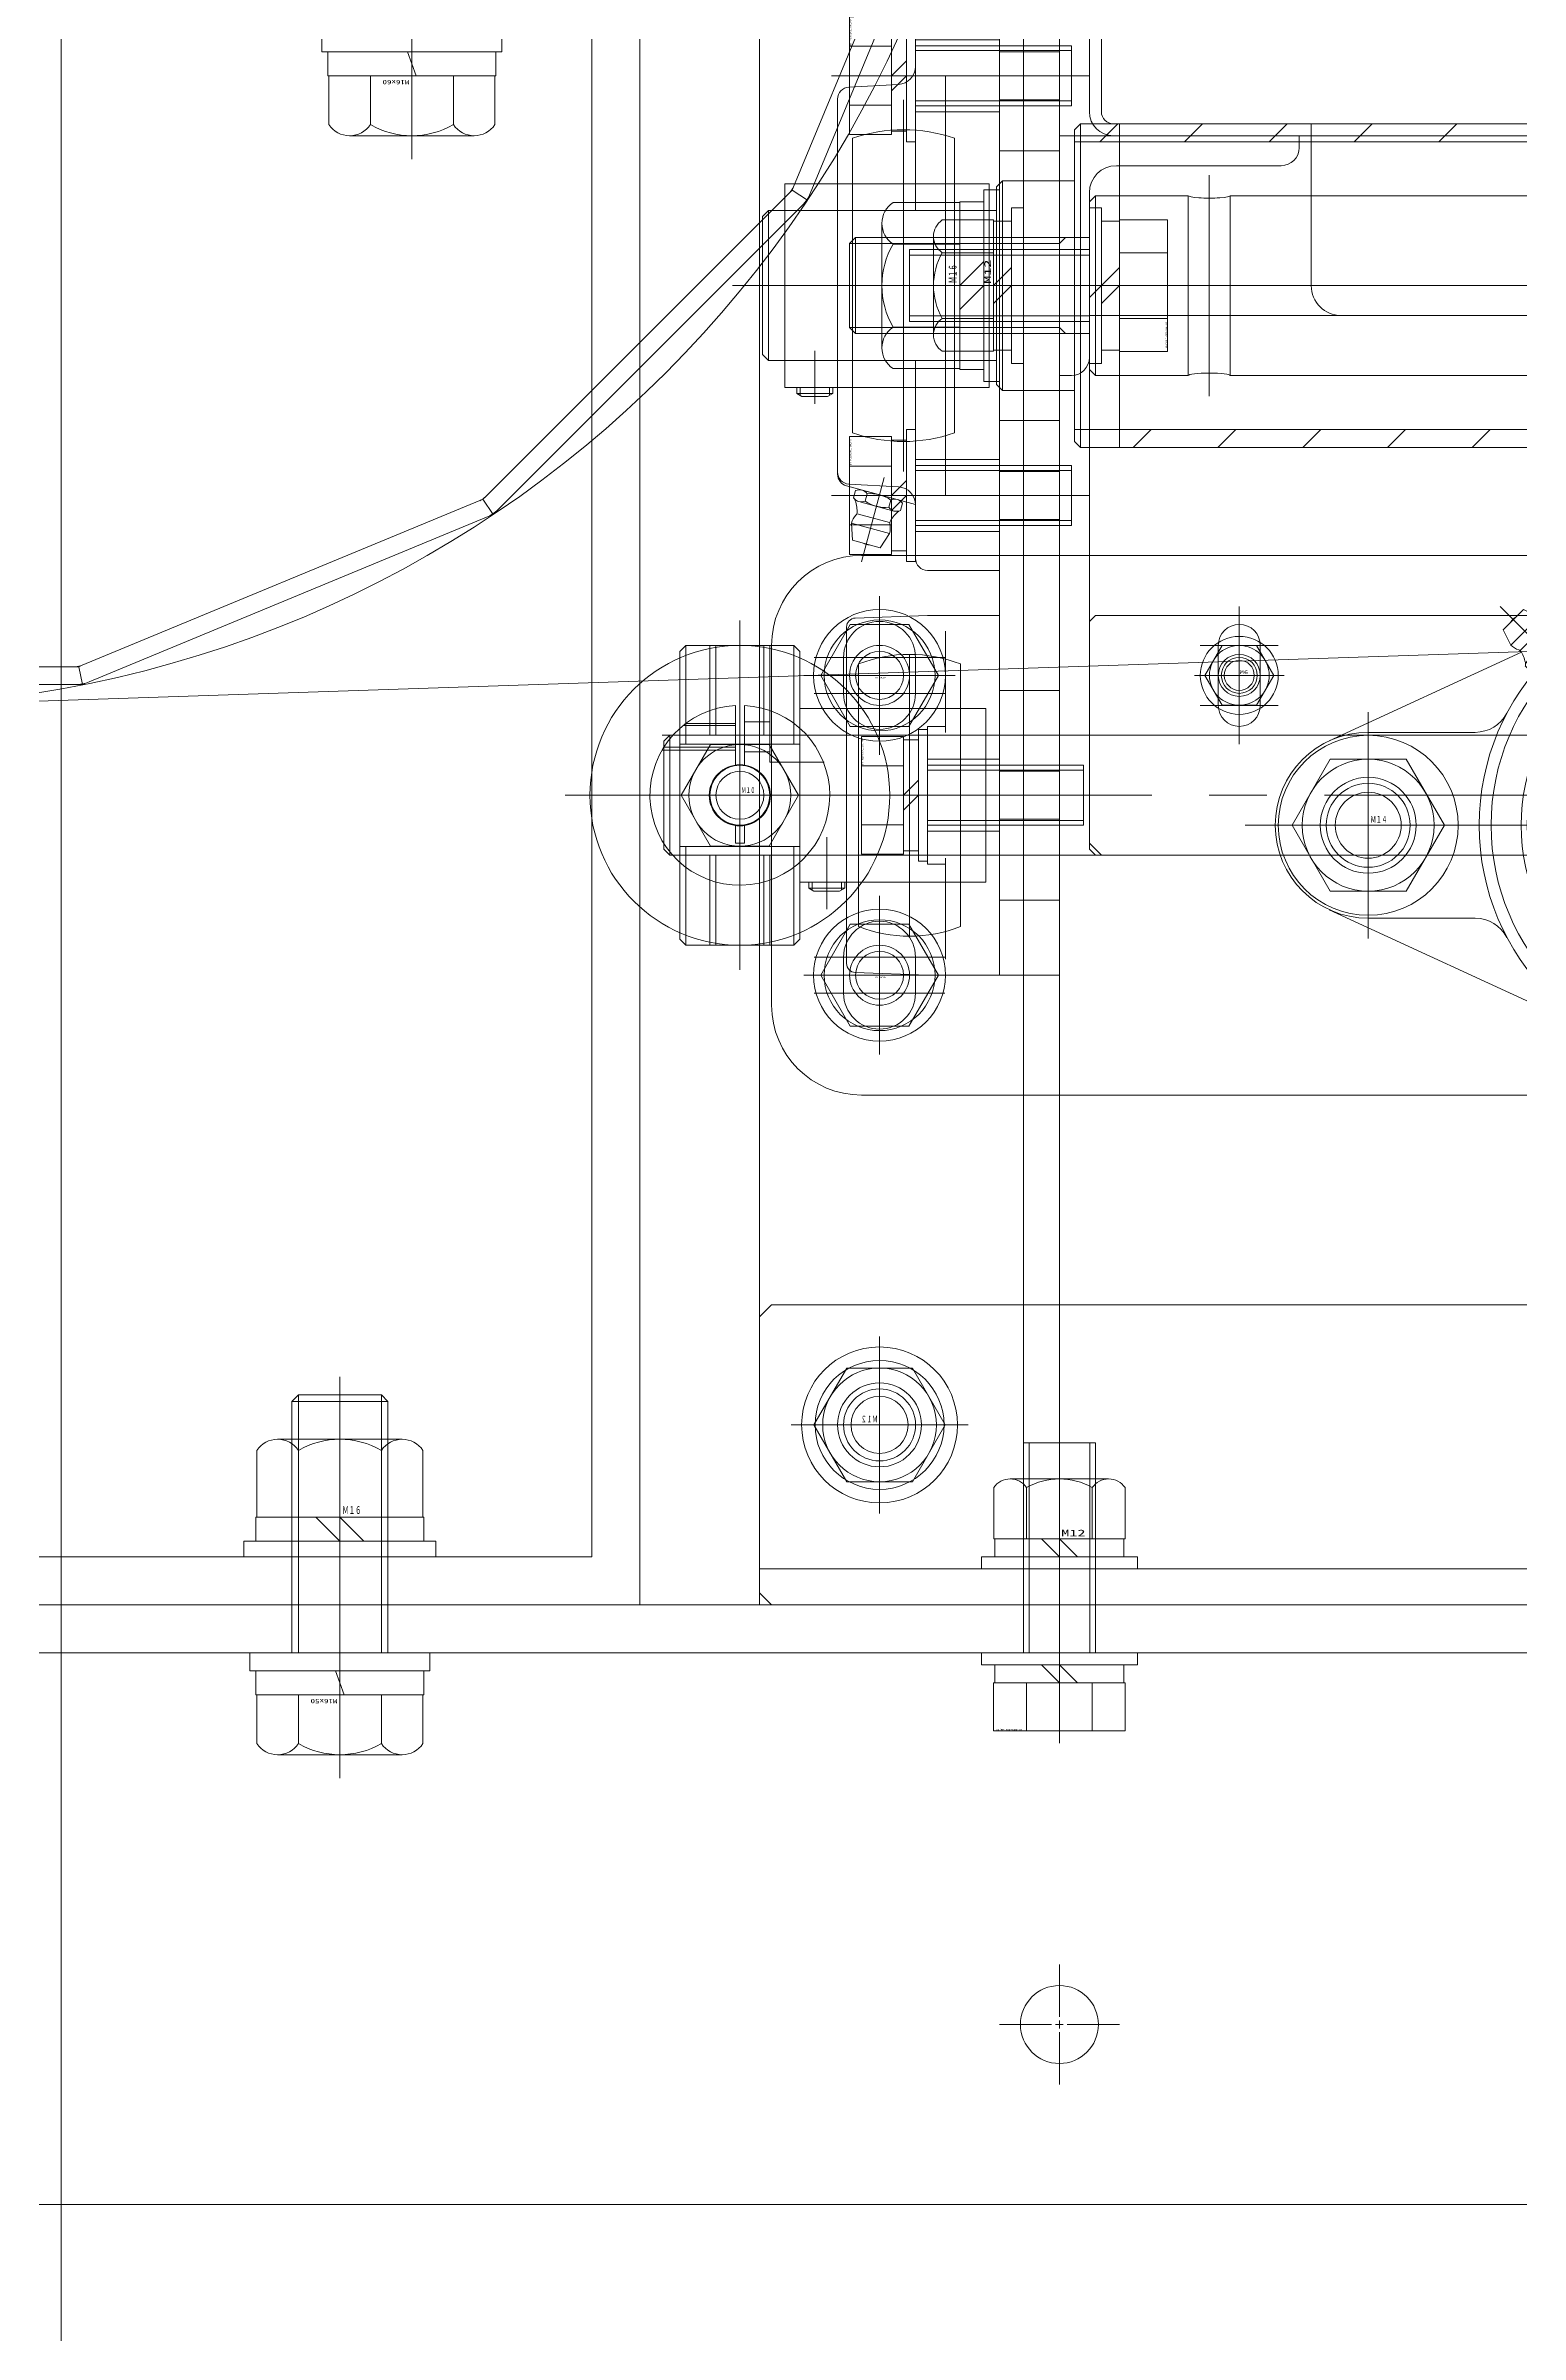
# Model space of a CAD drawing. Units: millimetres at full size. Extents: x -32787 to 32787, y -11878 to 14562.
# Drawn here: x -16457.5 to -16211.6, y 6466.5 to 6848.2 of the extents above; entities that cross this region are included whole.
import ezdxf
from ezdxf.enums import TextEntityAlignment as Align

# ---------------------------------------------------------------- set-up
doc = ezdxf.new("R2010")
doc.units = ezdxf.units.MM
doc.header["$LTSCALE"] = 9.6
doc.linetypes.add('CHAIN2', pattern=[12, 9, -1, 1, -1])
doc.linetypes.add('DOUBLE_CHAIN2', pattern=[12.8, 9, -1, 0.6, -0.6, 0.6, -1])
for name, color, linetype, lineweight in [('0-2_0', 2, 'Continuous', 9), ('0-3_05_CENTER', 2, 'CHAIN2', 9), ('0-4_04_HIDDEN', 7, 'Continuous', 9), ('0-5_10_DRAFT', 1, 'Continuous', 9), ('0-6_01_NORMAL', 134, 'Continuous', 9), ('0-7_01_外形線', 134, 'Continuous', 9), ('0-8_04_中心線', 4, 'CHAIN2', 9), ('0-9_03_かくれ線', 5, 'Continuous', 9), ('0-A_06_PHANTOM', 2, 'DOUBLE_CHAIN2', 9), ('0-E_08_DIM', 3, 'Continuous', 9)]:
    doc.layers.add(name, color=color, linetype=linetype, lineweight=lineweight)
doc.styles.add('ＭＳ ゴシック', font='')
doc.styles.get('ＭＳ ゴシック').set_extended_font_data('MS Gothic')

# ---------------------------------------------------------------- blocks, each defined once
blk = doc.blocks.new('A$C30156163_1_1')
at = {"layer": '0-4_04_HIDDEN'}
for p, q in [((0, 0), (-40, 0)), ((-40, -2), (-40, 0)), ((0, 0), (0, -40)), ((-37, -5), (-9.5, -5)), ((-5, -9.5), (-5, -37)), ((-2, -40), (0, -40))]:
    blk.add_line(p, q, dxfattribs=at)
for centre, radius, start, end in [((-37, -2), 3, 180, 270), ((-9.5, -9.5), 4.5, 0, 90), ((-2, -37), 3, 180, 270)]:
    blk.add_arc(centre, radius, start, end, dxfattribs=at)
blk = doc.blocks.new('A$C72535635_1_1')
at = {"layer": '0-3_05_CENTER'}
blk.add_line((7.535, -5), (-12.599, -5), dxfattribs=at)
at = {"layer": '0-4_04_HIDDEN'}
blk.add_blockref('A$C30156163_1_1', (0, 20), dxfattribs=at)
blk = doc.blocks.new('M16Nza_1_1_1')
at = {"layer": '0-2_0', "color": 134}
for p, q in [((-10.387, 19.6), (10.387, 19.6)), ((-13.85, 17.744), (-13.85, 6.6)), ((-6.925, 6.6), (-6.925, 17.744)), ((6.925, 17.744), (6.925, 6.6)), ((13.85, 6.6), (13.85, 17.744)), ((-4, 6.6), (0, 2.6)), ((0, 6.6), (4, 2.6)), ((14, 6.6), (14, 2.6))]:
    blk.add_line(p, q, dxfattribs=at)
at = {"layer": '0-2_0', "color": 134, "linetype": 'CHAIN2'}
blk.add_line((0, 0), (0, 19.6), dxfattribs=at)
at = {"layer": '0-2_0', "color": 134}
blk.add_lwpolyline([(-14, 2.6), (-14, 6.6), (14, 6.6)], dxfattribs=at)
blk.add_lwpolyline([(-16, 2.6), (16, 2.6), (16, 0), (-16, 0)], close=True, dxfattribs=at)
for centre, radius, start, end in [((-10.387, 15.442), 4.158, 33.626, 146.374), ((0, 5.75), 13.85, 60, 120), ((10.387, 15.442), 4.158, 33.626, 146.374)]:
    blk.add_arc(centre, radius, start, end, dxfattribs=at)
at = {"layer": '0-5_10_DRAFT', "style": 'ＭＳ ゴシック', "width": 0.6}
blk.add_text('Ｍ１６', height=1.257, dxfattribs=at).set_placement((0.41, 6.782), align=Align.BOTTOM_LEFT)
blk = doc.blocks.new('A$C17C47B78_1_1')
at = {"layer": '0-3_05_CENTER'}
for p, q in [((20, 18.439), (20, -18.439)), ((-42.655, 0), (252.655, 0))]:
    blk.add_line(p, q, dxfattribs=at)
at = {"layer": '0-4_04_HIDDEN'}
for p, q in [((1, 15), (0, 14)), ((0, 14), (0, -14)), ((1, 15), (16.5, 15)), ((1, 15), (1, -15)), ((16.5, -15), (16.5, 15)), ((23.5, 15), (209, 15)), ((23.5, -15), (23.5, 15)), ((-40, 7), (-39, 8)), ((-39, 8), (0, 8)), ((-39, -8), (-39, 8)), ((-5, 8), (-5, -8)), ((-5, 7), (-4, 8)), ((-40, 7), (-5, 7)), ((-40, 7), (-40, -7)), ((-40, -7), (-5, -7)), ((-40, -7), (-39, -8)), ((-5, -7), (-4, -8)), ((-39, -8), (0, -8)), ((0, -14), (1, -15)), ((1, -15), (16.5, -15)), ((23.5, -15), (209, -15))]:
    blk.add_line(p, q, dxfattribs=at)
for centre, start_param, end_param in [((20, 15), 0, 3.1415927), ((20, -15), 3.1415927, 6.2831853)]:
    blk.add_ellipse(centre, major_axis=(-3.5, 0), ratio=0.118286, start_param=start_param, end_param=end_param, dxfattribs=at)
blk = doc.blocks.new('M12Nza_1_1_1')
at = {"layer": '0-2_0', "color": 134}
for p, q in [((-10.95, 5), (-10.95, 13.533)), ((-8.213, 15), (8.212, 15)), ((-5.475, 5), (-5.475, 13.533)), ((5.475, 5), (5.475, 13.533)), ((10.95, 13.533), (10.95, 5)), ((10.95, 5), (-10.95, 5)), ((-10.75, 2), (-10.75, 5)), ((0, 2), (-3, 5)), ((0, 5), (3, 2)), ((10.75, 5), (10.75, 2))]:
    blk.add_line(p, q, dxfattribs=at)
at = {"layer": '0-2_0', "color": 134, "linetype": 'CHAIN2'}
blk.add_line((0, 0), (0, 15), dxfattribs=at)
at = {"layer": '0-2_0', "color": 134}
blk.add_lwpolyline([(-13, 2), (13, 2), (13, 0), (-13, 0)], close=True, dxfattribs=at)
for centre, radius, start, end in [((-8.213, 11.712), 3.288, 33.626, 146.374), ((0, 4.05), 10.95, 60, 120), ((8.212, 11.712), 3.288, 33.626, 146.374)]:
    blk.add_arc(centre, radius, start, end, dxfattribs=at)
at = {"layer": '0-5_10_DRAFT', "style": 'ＭＳ ゴシック', "width": 1.8}
blk.add_text('M12', height=1.1, dxfattribs=at).set_placement((0.31, 5.093), align=Align.BOTTOM_LEFT)
blk = doc.blocks.new('A$C1819430B_1_1')
at = {"layer": '0-4_04_HIDDEN', "linetype": 'CHAIN2'}
blk.add_line((0, -32.108), (0, 15.276), dxfattribs=at)
at = {"layer": '0-4_04_HIDDEN'}
for p, q in [((-10.97, 13), (10.97, 13)), ((-10.97, 5), (-10.97, 13)), ((-5.485, 5), (-5.485, 13)), ((5.485, 5), (5.485, 13)), ((10.97, 5), (10.97, 13)), ((-10.97, 5), (10.97, 5)), ((-10.75, 5), (-10.75, 2)), ((0, 2), (-3, 5)), ((0, 5), (3, 2)), ((10.75, 2), (10.75, 5)), ((-13, 2), (13, 2)), ((-13, 2), (-13, 0)), ((-13, 0), (13, 0)), ((-6, -30), (-6, 0)), ((-5.053, -30), (-5.053, 0)), ((5.053, -30), (5.053, 0)), ((6, -30), (6, 0)), ((13, 0), (13, 2)), ((-6, -30), (6, -30))]:
    blk.add_line(p, q, dxfattribs=at)
at = {"layer": '0-5_10_DRAFT', "style": 'ＭＳ ゴシック', "width": 1.8}
blk.add_text('BT-M12x35L,SW,PW', height=0.2199, dxfattribs=at).set_placement((6.067, 12.658), align=Align.BOTTOM_LEFT)
blk = doc.blocks.new('A$C5C7265D6_1_1')
at = {"layer": '0-2_0', "color": 134}
for p, q in [((-2, -101), (-2, 101)), ((0, 68), (0, 101)), ((0, -101), (0, -68)), ((-40, -103), (-4, -103)), ((-40, -103), (-40, -105)), ((-20, -103), (-20, -105)), ((-4, -105), (-40, -105))]:
    blk.add_line(p, q, dxfattribs=at)
blk.add_lwpolyline([(-4, 103), (-120, 103), (-120, 105), (-4, 105)], dxfattribs=at)
for centre, radius, start, end in [((-4, 101), 4, 0, 90), ((-4, 101), 2, 0, 90), ((-4, -101), 4, 270, 0), ((-4, -101), 2, 270, 0)]:
    blk.add_arc(centre, radius, start, end, dxfattribs=at)
at = {"layer": '0-3_05_CENTER'}
blk.add_line((40, 0), (-12, 0), dxfattribs=at)
at = {"layer": '0-4_04_HIDDEN'}
for p, q in [((-2, 68), (25, 68)), ((0, -68), (0, 68)), ((30, 63), (30, -63)), ((25, -68), (-2, -68))]:
    blk.add_line(p, q, dxfattribs=at)
for centre, start, end in [((25, 63), 0, 90), ((25, -63), 270, 0)]:
    blk.add_arc(centre, 5, start, end, dxfattribs=at)
blk = doc.blocks.new('A$C3C4F31BA_1_1')
at = {"layer": '0-2_0', "color": 3}
for p, q in [((38.142, 24), (41.142, 27)), ((52.284, 24), (55.284, 27)), ((66.426, 24), (69.426, 27)), ((80.569, 24), (83.569, 27)), ((94.711, 24), (97.711, 27)), ((43.711, -27), (46.711, -24)), ((57.853, -27), (60.853, -24)), ((71.995, -27), (74.995, -24)), ((86.137, -27), (89.137, -24)), ((100.279, -27), (103.279, -24))]:
    blk.add_line(p, q, dxfattribs=at)
at = {"layer": '0-2_0', "color": 134}
for p, q in [((106.5, 27), (106.5, -27)), ((107.5, 17.5), (119.5, 17.5)), ((119.5, 17.5), (120.5, 16.5)), ((120.5, 16.5), (120.5, -16.5)), ((158.5, 12.5), (120.5, 12.5)), ((158.5, 12.5), (158.5, -12.5)), ((158.5, 12.5), (159.5, 11.5)), ((159.5, 11.5), (159.5, -11.5)), ((158.5, -12.5), (120.5, -12.5)), ((159.5, -11.5), (158.5, -12.5)), ((119.5, -17.5), (107.5, -17.5))]:
    blk.add_line(p, q, dxfattribs=at)
blk.add_lwpolyline([(-106.5, -27), (106.5, -27), (107.5, -26), (107.5, 26), (106.5, 27), (-106.5, 27), (-107.5, 26), (-107.5, -26)], close=True, dxfattribs=at)
blk.add_lwpolyline([(120.5, -16.5), (119.5, -17.5), (119.5, 17.5)], dxfattribs=at)
at = {"layer": '0-3_05_CENTER'}
blk.add_line((-194.756, 0), (164.5, 0), dxfattribs=at)
at = {"layer": '0-4_04_HIDDEN'}
for p, q in [((-107.5, 24), (107.5, 24)), ((-107.5, -24), (107.5, -24))]:
    blk.add_line(p, q, dxfattribs=at)
blk = doc.blocks.new('MUCAFL204Jc_1_1')
at = {"layer": '0-2_0'}
for p, q in [((-25.5, 28.055), (-25.5, -28.055)), ((-24.056, 29.553), (-12, 30)), ((-9, 10.483), (-9, 27.348)), ((-25.8, 15.5), (-31.8, 15.5)), ((-31.25, 14.5), (-31.25, 15.818)), ((-26.666, 16), (-30.934, 16)), ((-26.35, 14.5), (-26.35, 15.818)), ((-33.3, 14.5), (-33.3, -14.5)), ((-12, 11.5), (-12, -11.5)), ((-9, 11.5), (-12, 11.5)), ((-2.3, 14.5), (-2.3, -14.5)), ((-33.3, 10), (-2.3, 10)), ((-12, 6), (0, 6)), ((-12, -6), (0, -6)), ((-33.3, -10), (-2.3, -10)), ((-9, -10.483), (-9, -27.348)), ((-9, -11.5), (-12, -11.5)), ((-24.056, -29.553), (-12, -30)), ((-12, -30), (0, -30))]:
    blk.add_line(p, q, dxfattribs=at)
at = {"layer": '0-2_0', "linetype": 'CHAIN2'}
blk.add_line((-28.8, 19), (-28.8, 7), dxfattribs=at)
at = {"layer": '0-2_0'}
for points in [[(-12, 30), (0, 30), (0, -30)], [(-31.8, 14.5), (-31.8, 15.5), (-30.934, 16)], [(-25.8, 14.5), (-25.8, 15.5), (-26.666, 16)], [(-33.3, 14.5), (-25.5, 14.5), (-2.3, 14.5)], [(-33.3, -14.5), (-25.5, -14.5), (-2.3, -14.5)]]:
    blk.add_lwpolyline(points, dxfattribs=at)
for centre, start, end in [((-24, 28.055), 92.1211, 180), ((-24, -28.055), 180, 267.8789)]:
    blk.add_arc(centre, 1.5, start, end, dxfattribs=at)
at = {"layer": '0-5_10_DRAFT'}
for p, q in [((-15, 23.5), (-15, -23.5)), ((-23.5, 21.909), (-23.5, -21.909)), ((-6.5, 21.909), (-6.5, -21.909)), ((-33.3, 0), (0, 0))]:
    blk.add_line(p, q, dxfattribs=at)
for start, end in [(68.79523, 111.20477), (248.79523, 291.20477)]:
    blk.add_arc((-15, 0), 23.5, start, end, dxfattribs=at)
blk = doc.blocks.new('A$C7E374867_2_1')
at = {"layer": '0-2_0', "color": 134, "linetype": 'CHAIN2'}
blk.add_line((0, -29), (0, 14), dxfattribs=at)
at = {"layer": '0-2_0', "color": 134}
for p, q in [((-9.815, 11), (9.815, 11)), ((-9.815, 4), (-9.815, 11)), ((-4.908, 4), (-4.908, 11)), ((4.907, 4), (4.907, 11)), ((9.815, 4), (9.815, 11)), ((9.815, 4), (-9.815, 4)), ((-9.25, 4), (-9.25, 1.5)), ((0, 1.5), (-2.5, 4)), ((0, 4), (2.5, 1.5)), ((9.25, 1.5), (9.25, 4)), ((-11, 1.5), (11, 1.5)), ((-11, 1.5), (-11, 0)), ((-11, 0), (11, 0)), ((-5, -26), (-5, 0)), ((-4.188, -26), (-4.188, 0)), ((4.188, -26), (4.188, 0)), ((5, -26), (5, 0)), ((11, 0), (11, 1.5)), ((-5, -26), (5, -26))]:
    blk.add_line(p, q, dxfattribs=at)
at = {"layer": '0-5_10_DRAFT', "style": 'ＭＳ ゴシック', "width": 1.8}
blk.add_text('BT-M10x30L,SW,PW', height=0.2199, dxfattribs=at).set_placement((5.052, 10.658), align=Align.BOTTOM_LEFT)
blk = doc.blocks.new('A$C57F27D4C_1_1')
at = {"layer": '0-3_05_CENTER'}
for p, q in [((-80, 14.157), (-80, 25.843)), ((-74.157, 20), (-85.843, 20)), ((-181, 0), (181, 0))]:
    blk.add_line(p, q, dxfattribs=at)
at = {"layer": '0-4_04_HIDDEN'}
blk.add_line((-175, 10), (-105, 10), dxfattribs=at)
blk.add_lwpolyline([(-104, -10), (104, -10), (105, -9), (105, 29), (104, 30), (-104, 30), (-105, 29), (-105, -9)], close=True, dxfattribs=at)
blk.add_lwpolyline([(-105, 10), (105, 10), (175, 10), (176, 9), (176, -9), (175, -10), (-175, -10), (-176, -9), (-176, 9), (-175, 10), (-175, -10)], dxfattribs=at)
blk.add_circle((-80, 20), 3.5, dxfattribs=at)
blk = doc.blocks.new('A$C1CDC73D4_1_1')
at = {"layer": '0-2_0', "color": 3}
blk.add_line((105, 80), (-105, 80), dxfattribs=at)
at = {"layer": '0-2_0', "color": 134}
for p, q in [((-83.5, 25), (-83.5, 15)), ((-76.5, 15), (-76.5, 25)), ((-3.5, 25), (-3.5, 15)), ((3.5, 15), (3.5, 25)), ((76.5, 25), (76.5, 15)), ((83.5, 15), (83.5, 25))]:
    blk.add_line(p, q, dxfattribs=at)
blk.add_lwpolyline([(-105, -8), (-105, 83), (-103, 85), (103, 85), (105, 83), (105, -8), (103, -10), (-103, -10)], close=True, dxfattribs=at)
for centre, start, end in [((-80, 25), 0, 180), ((0, 25), 0, 180), ((80, 25), 0, 180), ((-80, 15), 180, 0), ((0, 15), 180, 0), ((80, 15), 180, 0)]:
    blk.add_arc(centre, 3.5, start, end, dxfattribs=at)
at = {"layer": '0-3_05_CENTER'}
for p, q in [((-80, 31.5), (-80, 8.5)), ((0, 31.5), (0, 8.5)), ((80, 31.5), (80, 8.5)), ((-73.5, 25), (-86.5, 25)), ((6.5, 25), (-6.5, 25)), ((86.5, 25), (73.5, 25)), ((-73.5, 20), (-86.5, 20)), ((6.5, 20), (-6.5, 20)), ((86.5, 20), (73.5, 20)), ((-73.5, 15), (-86.5, 15)), ((6.5, 15), (-6.5, 15)), ((86.5, 15), (73.5, 15))]:
    blk.add_line(p, q, dxfattribs=at)
blk = doc.blocks.new('6b_1_1')
at = {"layer": '0-2_0', "color": 134}
for p, q in [((-2.875, 4.98), (-5.75, 0)), ((2.875, 4.98), (-2.875, 4.98)), ((-5.75, 0), (-2.875, -4.98)), ((-2.875, -4.98), (2.875, -4.98))]:
    blk.add_line(p, q, dxfattribs=at)
at = {"layer": '0-2_0', "color": 134, "linetype": 'CHAIN2'}
for p, q in [((0, -7.473), (0, 7.473)), ((7.473, 0), (-7.473, 0))]:
    blk.add_line(p, q, dxfattribs=at)
at = {"layer": '0-2_0', "color": 134}
blk.add_lwpolyline([(2.875, -4.98), (5.75, 0), (2.875, 4.98)], dxfattribs=at)
for radius in [6.5, 4.98, 3, 2.5]:
    blk.add_circle((0, 0), radius, dxfattribs=at)
at = {"layer": '0-5_10_DRAFT', "style": 'ＭＳ ゴシック', "width": 1.75}
blk.add_text('M6', height=0.5865, dxfattribs=at).set_placement((0.077, 0.062), align=Align.BOTTOM_LEFT)
blk = doc.blocks.new('A$C5AB923D3_1_1_1')
at = {"layer": '0-2_0', "color": 134}
for radius in [25, 5.1]:
    blk.add_circle((0, 0), radius, dxfattribs=at)
at = {"layer": '0-3_05_CENTER'}
for p, q in [((0, -29.134), (0, 29.134)), ((29.134, 0), (-29.134, 0))]:
    blk.add_line(p, q, dxfattribs=at)
blk = doc.blocks.new('SCS10-12b_1_1_1')
at = {"layer": '0-4_04_HIDDEN', "color": 2, "linetype": 'CHAIN2'}
for p, q in [((0, 16.381), (0, -16.381)), ((-16.381, 0), (16.381, 0)), ((-12.974, -10), (12.974, -10))]:
    blk.add_line(p, q, dxfattribs=at)
at = {"layer": '0-4_04_HIDDEN', "color": 2}
for p, q in [((-0.75, 8), (-0.75, 4.943)), ((-0.75, 8), (0.75, 8)), ((0.75, 8), (0.75, 4.943)), ((-12.99, -7.5), (-0.75, -7.5)), ((-0.75, -4.943), (-0.75, -14.981)), ((0.75, -4.943), (0.75, -14.981)), ((0.75, -7.25), (5, -7.25)), ((5, -5.5), (5, -14.142)), ((5, -5.5), (14.051, -5.5)), ((-12.689, -8), (-0.75, -8)), ((-9.449, -11.65), (-0.75, -11.65)), ((-9, -12), (-0.75, -12)), ((0.75, -12.25), (5, -12.25))]:
    blk.add_line(p, q, dxfattribs=at)
for radius, start, end in [(15, 0, 267.13403), (5, 98.62693, 261.37306), (5, 0, 81.37307), (5, 278.62693, 0), (15, 272.86599, 0)]:
    blk.add_arc((0, 0), radius, start, end, dxfattribs=at)
blk = doc.blocks.new('M10Nua_1_1_1')
at = {"layer": '0-4_04_HIDDEN'}
for q in [(-9.8, 0), (4.9, 8.487)]:
    blk.add_line((-4.9, 8.487), q, dxfattribs=at)
at = {"layer": '0-4_04_HIDDEN', "linetype": 'CHAIN2'}
for p, q in [((0, -11.104), (0, 11.104)), ((11.104, 0), (-11.104, 0))]:
    blk.add_line(p, q, dxfattribs=at)
at = {"layer": '0-4_04_HIDDEN'}
for points in [[(4.9, -8.487), (9.8, 0), (4.9, 8.487)], [(-9.8, 0), (-4.9, -8.487), (4.9, -8.487)]]:
    blk.add_lwpolyline(points, dxfattribs=at)
for radius in [8.487, 5, 4]:
    blk.add_circle((0, 0), radius, dxfattribs=at)
at = {"layer": '0-5_10_DRAFT', "style": 'ＭＳ ゴシック', "width": 0.6}
blk.add_text('Ｍ１０', height=0.9164, dxfattribs=at).set_placement((0.256, 0.117), align=Align.BOTTOM_LEFT)
blk = doc.blocks.new('M10Tz_1_1_1')
at = {"layer": '0-3_05_CENTER'}
for p, q in [((0, -8.341), (0, 8.341)), ((8.341, 0), (-8.341, 0))]:
    blk.add_line(p, q, dxfattribs=at)
at = {"layer": '0-4_04_HIDDEN'}
for radius in [5, 4]:
    blk.add_circle((0, 0), radius, dxfattribs=at)
blk = doc.blocks.new('A$C41CE1F39_1')
at = {"layer": '0-2_0', "color": 134}
for p, q in [((-9, 25), (-9, 8.529)), ((9, 25), (9, 8.529)), ((10, 8.529), (-10, 8.529)), ((10, -8.529), (-10, -8.529)), ((-9, -8.529), (-9, -25)), ((9, -8.529), (9, -25))]:
    blk.add_line(p, q, dxfattribs=at)
blk.add_lwpolyline([(9, 25), (-9, 25), (-10, 24), (-10, -24), (-9, -25), (9, -25), (10, -24), (10, 24)], close=True, dxfattribs=at)
at = {"layer": '0-3_05_CENTER'}
for p, q in [((0, 27.905), (0, 6.499)), ((0, -27.905), (0, -6.561))]:
    blk.add_line(p, q, dxfattribs=at)
at = {"layer": '0-4_04_HIDDEN'}
for p, q in [((-5, 25), (-5, 10)), ((-4, 25), (-4, 10)), ((4, 25), (4, 10)), ((5, 25), (5, 10)), ((10, 10), (-10, 10)), ((10, -10), (-10, -10)), ((-5, -25), (-5, -10)), ((-4, -25), (-4, -10)), ((4, -25), (4, -10)), ((5, -25), (5, -10))]:
    blk.add_line(p, q, dxfattribs=at)
at = {"layer": '0-5_10_DRAFT'}
blk.add_line((10, 0), (-10, 0), dxfattribs=at)
at = {"layer": '0-2_0'}
blk.add_blockref('M10Tz_1_1_1', (0, 0), dxfattribs=at)
blk = doc.blocks.new('A$C21C6302D_1')
at = {"layer": '0-2_0'}
for name in ['A$C5AB923D3_1_1_1', 'A$C41CE1F39_1']:
    blk.add_blockref(name, (0, 0), dxfattribs=at)
at = {"layer": '0-4_04_HIDDEN', "xscale": -1, "rotation": 180}
blk.add_blockref('SCS10-12b_1_1_1', (0, 0), dxfattribs=at)
at = {"layer": '0-4_04_HIDDEN'}
blk.add_blockref('M10Nua_1_1_1', (0, 0), dxfattribs=at)
blk = doc.blocks.new('A$C695769F9_1_1')
at = {"layer": '0-2_0'}
for name, p in [('A$C1CDC73D4_1_1', (120, 0)), ('A$C21C6302D_1', (-43.3, 0)), ('6b_1_1', (40, 20))]:
    blk.add_blockref(name, p, dxfattribs=at)
at = {"layer": '0-2_0', "xscale": -1, "rotation": 180}
blk.add_blockref('MUCAFL204Jc_1_1', (0, 0), dxfattribs=at)
at = {"layer": '0-2_0', "rotation": 90}
blk.add_blockref('A$C7E374867_2_1', (-12, 0), dxfattribs=at)
at = {"layer": '0-4_04_HIDDEN'}
blk.add_blockref('A$C57F27D4C_1_1', (120, 0), dxfattribs=at)
blk = doc.blocks.new('A$C62CD31A1_1_1')
at = {"layer": '0-2_0', "color": 134}
blk.add_line((-50, 0), (-50, -10), dxfattribs=at)
blk.add_lwpolyline([(-90, -10), (115, -10), (115, 0), (-90, 0)], close=True, dxfattribs=at)
at = {"layer": '0-3_05_CENTER'}
for p, q in [((-70, 6.462), (-70, -16.352)), ((-35, -14.086), (-35, 4.086)), ((0, 6.462), (0, -16.352)), ((35, -14.086), (35, 4.086)), ((85, -14.086), (85, 4.086))]:
    blk.add_line(p, q, dxfattribs=at)
at = {"layer": '0-4_04_HIDDEN'}
for p, q in [((-40, -10), (-40, 0)), ((-39, -10), (-39, 0)), ((-31, -10), (-31, 0)), ((-30, -10), (-30, 0)), ((-22.5, 0), (-22.5, -10)), ((22.5, 0), (22.5, -10)), ((30, -10), (30, 0)), ((31, -10), (31, 0)), ((39, -10), (39, 0)), ((40, -10), (40, 0)), ((67.5, -10), (67.5, 0)), ((80, -10), (80, 0)), ((81, -10), (81, 0)), ((89, -10), (89, 0)), ((90, -10), (90, 0)), ((102.5, -10), (102.5, 0))]:
    blk.add_line(p, q, dxfattribs=at)
at = {"layer": '0-4_04_HIDDEN', "color": 9, "lineweight": 18}
blk.add_line((30, -10), (30, 0), dxfattribs=at)
at = {"layer": '0-5_10_DRAFT'}
blk.add_line((0, -10), (0, 0), dxfattribs=at)
blk = doc.blocks.new('MUCAF205Jc_1_1')
at = {"layer": '0-2_0'}
for p, q in [((-19.224, 31.978), (-23.002, 46.08)), ((-12, 47.5), (0, 47.5)), ((0, 47.5), (0, -47.5)), ((-24.689, 39.624), (-24.518, 42.465)), ((-24.518, 42.465), (-19.882, 43.707)), ((-18.314, 41.332), (-19.882, 43.707)), ((-14, 45.5), (-14, 12.519)), ((-24.689, 39.624), (-18.314, 41.332)), ((-18.345, 39.516), (-23.754, 38.066)), ((-25.518, 33.397), (-14, 36.483)), ((-24, 34.187), (-24.326, 35.404)), ((-23.445, 36.023), (-17.59, 37.592)), ((-17.072, 35.66), (-22.928, 34.091)), ((-22.374, 35.927), (-22.048, 34.71)), ((-18.47, 36.973), (-18.144, 35.756)), ((-16.518, 37.496), (-16.192, 36.279)), ((-9, 35), (-9, -35)), ((-27, 31.465), (-27, -31.108)), ((-25.111, 33.105), (-16.834, 33.565)), ((-35.8, 17), (-35.8, -17)), ((-35.8, 17), (-27, 17)), ((-33.8, 18), (-32.934, 18.5)), ((-33.8, 17), (-33.8, 18)), ((-27.8, 18), (-33.8, 18)), ((-33.25, 17), (-33.25, 18.318)), ((-28.666, 18.5), (-32.934, 18.5)), ((-27.8, 18), (-28.666, 18.5)), ((-28.35, 17), (-28.35, 18.318)), ((-27.8, 17), (-27.8, 18)), ((-14, -45.5), (-14, -12.519)), ((-35.8, -17), (-27, -17)), ((-25.111, -33.105), (-16.834, -33.565)), ((-12, -47.5), (0, -47.5))]:
    blk.add_line(p, q, dxfattribs=at)
for centre, radius, start, end in [((-12, 45.5), 2, 90, 180), ((-21.815, 41.649), 1.587, 84.55499, 125.44501), ((-21.501, 40.478), 3.3, 195, 222.05326), ((-24.545, 37.732), 0.8, 359.78433, 42.05326), ((-21.501, 40.478), 3.3, 347.94674, 15), ((-17.492, 39.622), 0.8, 167.94674, 210.21567), ((-12.998, 42.239), 6, 210.21567, 230.68018), ((-23.041, 34.513), 1.563, 64.73979, 145.26021), ((-29.745, 37.751), 6, 339.31982, 359.78433), ((-23.332, 35.601), 1.563, 244.73979, 325.26021), ((-19.043, 31.304), 5.698, 84.22909, 125.77091), ((-21.475, 40.38), 5.698, 264.22909, 305.77091), ((-17.185, 36.082), 1.563, 64.73979, 145.26021), ((-17.477, 37.17), 1.563, 244.73979, 325.26021), ((-17, 36.56), 3, 273.17983, 0), ((-25, 31.465), 2, 105, 180), ((-25, 31.108), 2, 93.17983, 180), ((-25, -31.108), 2, 180, 266.82017), ((-17, -36.56), 3, 0, 86.82017), ((-12, -45.5), 2, 180, 270)]:
    blk.add_arc(centre, radius, start, end, dxfattribs=at)
at = {"layer": '0-3_05_CENTER'}
for p, q in [((-19, 35), (5, 35)), ((-30.8, 19.733), (-30.8, 10.857)), ((-19, -35), (5, -35))]:
    blk.add_line(p, q, dxfattribs=at)
at = {"layer": '0-4_04_HIDDEN', "color": 2}
for p, q in [((-14, 41), (0, 41)), ((-14, 29), (0, 29)), ((-27, 17), (-1.7, 17)), ((-1.7, 17), (-1.7, -17)), ((-35.8, 12.5), (-1.7, 12.5)), ((-35.8, -12.5), (-1.7, -12.5)), ((-27, -17), (-1.7, -17)), ((-14, -29), (0, -29)), ((-14, -41), (0, -41))]:
    blk.add_line(p, q, dxfattribs=at)
at = {"layer": '0-5_10_DRAFT'}
for p, q in [((-16, 31), (-16, -31)), ((-24.5, 24.571), (-24.5, -24.571)), ((-7.5, 24.571), (-7.5, -24.571)), ((-35.8, 0), (0, 0))]:
    blk.add_line(p, q, dxfattribs=at)
for start, end in [(70.91788, 109.08212), (250.91788, 289.08212)]:
    blk.add_arc((-16, 0), 26, start, end, dxfattribs=at)
blk = doc.blocks.new('A$C7BDE45FF_1_1')
at = {"layer": '0-2_0', "color": 134}
for p, q in [((-254, 8), (-254, -8)), ((-249.6, 7), (-255, 7)), ((-249.6, -7), (-255, -7))]:
    blk.add_line(p, q, dxfattribs=at)
blk.add_lwpolyline([(-249.6, -8), (-254, -8), (-255, -7), (-255, 7), (-254, 8), (-249.6, 8)], dxfattribs=at)
at = {"layer": '0-A_06_PHANTOM', "color": 5}
blk.add_lwpolyline([(-210, 27), (-10, 27), (-10, -27), (-210, -27)], close=True, dxfattribs=at)
at = {"layer": '0-2_0'}
for name, p, rotation in [('A$C5C7265D6_1_1', (-110, 25), 270), ('A$C7E374867_2_1', (-244, 35), 90), ('A$C3C4F31BA_1_1', (-110, 0), 180), ('A$C7E374867_2_1', (-244, -35), 90)]:
    blk.add_blockref(name, p, dxfattribs=dict(at, rotation=rotation))
at = {"layer": '0-2_0', "xscale": -1}
for name, rotation in [('A$C62CD31A1_1_1', 90), ('MUCAF205Jc_1_1', 180)]:
    blk.add_blockref(name, (-230, 0), dxfattribs=dict(at, rotation=rotation))
at = {"layer": '0-2_0'}
blk.add_blockref('A$C695769F9_1_1', (-230, -85), dxfattribs=at)
at = {"layer": '0-4_04_HIDDEN', "xscale": -1}
blk.add_blockref('A$C72535635_1_1', (-220, 5), dxfattribs=at)
at = {"layer": '0-4_04_HIDDEN'}
blk.add_blockref('A$C17C47B78_1_1', (-215, 0), dxfattribs=at)
for name, p, rotation in [('M16Nza_1_1_1', (-230, 0), 90), ('A$C1819430B_1_1', (-215, 0), 270), ('M12Nza_1_1_1', (-226, 0), 90)]:
    blk.add_blockref(name, p, dxfattribs=dict(at, rotation=rotation))
blk = doc.blocks.new('A$C78F27DA7_1_1')
at = {"layer": '0-2_0', "color": 134}
blk.add_line((-50, 6), (270, 6), dxfattribs=at)
blk.add_lwpolyline([(-50, 0), (270, 0), (270, 48), (268, 50), (-48, 50), (-50, 48)], close=True, dxfattribs=at)
blk.add_circle((-30, 30), 7, dxfattribs=at)
at = {"layer": '0-3_05_CENTER'}
for p, q in [((-30, 18.814), (-30, 41.186)), ((-18.814, 30), (-41.186, 30)), ((0, -5.607), (0, 11.495))]:
    blk.add_line(p, q, dxfattribs=at)
blk = doc.blocks.new('A$C5B1B55C2_1_1')
at = {"layer": '0-3_05_CENTER'}
for p, q in [((12.826, 190), (31.012, 190)), ((-5, -11.186), (-5, 11.186)), ((6.186, 0), (-16.186, 0))]:
    blk.add_line(p, q, dxfattribs=at)
at = {"layer": '0-4_04_HIDDEN'}
blk.add_line((19, -30), (19, 610), dxfattribs=at)
blk.add_lwpolyline([(-23, -30), (25, -30), (25, 610), (-23, 610), (-25, 608), (-25, -28)], close=True, dxfattribs=at)
blk.add_circle((-5, 0), 7, dxfattribs=at)
for p in [(-5, 125), (-5, 75)]:
    blk.add_blockref('M10Tz_1_1_1', p, dxfattribs=at)
blk = doc.blocks.new('A$C15646C67_1_1_1')
at = {"layer": '0-2_0', "color": 134}
for p, q in [((-10.97, 13), (10.97, 13)), ((-10.97, 5), (-10.97, 13)), ((-5.485, 5), (-5.485, 13)), ((5.485, 5), (5.485, 13)), ((10.97, 5), (10.97, 13)), ((-10.97, 5), (10.97, 5)), ((-10.75, 5), (-10.75, 2)), ((0, 2), (-3, 5)), ((0, 5), (3, 2)), ((10.75, 2), (10.75, 5)), ((-13, 2), (13, 2)), ((-13, 2), (-13, 0)), ((-13, 0), (13, 0)), ((-6, -35), (-6, 0)), ((-5.053, -35), (-5.053, 0)), ((5.053, -35), (5.053, 0)), ((6, -35), (6, 0)), ((13, 0), (13, 2)), ((-6, -35), (6, -35))]:
    blk.add_line(p, q, dxfattribs=at)
at = {"layer": '0-2_0', "color": 134, "linetype": 'CHAIN2'}
blk.add_line((0, -37.067), (0, 15.081), dxfattribs=at)
at = {"layer": '0-5_10_DRAFT', "style": 'ＭＳ ゴシック', "width": 1.8}
blk.add_text('BT-M12x40L,SW,PW', height=0.2199, dxfattribs=at).set_placement((6.26, 12.658), align=Align.BOTTOM_LEFT)
blk = doc.blocks.new('12b_1_1_1')
at = {"layer": '0-2_0', "color": 134, "linetype": 'CHAIN2'}
for p, q in [((0, -14.766), (0, 14.766)), ((14.766, 0), (-14.766, 0))]:
    blk.add_line(p, q, dxfattribs=at)
at = {"layer": '0-2_0', "color": 134}
for p, q in [((5.475, 9.483), (-5.475, 9.483)), ((-5.475, -9.483), (5.475, -9.483))]:
    blk.add_line(p, q, dxfattribs=at)
for points in [[(-5.475, 9.483), (-10.95, 0), (-5.475, -9.483)], [(5.475, -9.483), (10.95, 0), (5.475, 9.483)]]:
    blk.add_lwpolyline(points, dxfattribs=at)
for radius in [13, 10.75, 9.483, 6, 4.75]:
    blk.add_circle((0, 0), radius, dxfattribs=at)
at = {"layer": '0-5_10_DRAFT', "style": 'ＭＳ ゴシック', "width": 0.6}
blk.add_text('Ｍ１２', height=1.1, dxfattribs=at).set_placement((0.31, 0.093), align=Align.BOTTOM_LEFT)
blk = doc.blocks.new('MUCAFL206a_1_1')
at = {"layer": '0-2_0', "linetype": 'CHAIN2'}
for p, q in [((0, -45), (0, 45)), ((-26.163, 26.163), (-36.487, 36.487)), ((-58.5, -13), (-58.5, 13)), ((58.5, -13), (58.5, 13)), ((-79, 0), (79, 0)), ((-20.785, -12), (-10.392, -6))]:
    blk.add_line(p, q, dxfattribs=at)
at = {"layer": '0-2_0'}
for p, q in [((-35.992, 32.598), (-32.598, 35.992)), ((-34.719, 30.052), (-30.052, 34.719)), ((-30.052, 34.719), (-32.598, 35.992)), ((-26.234, 31.95), (-16.752, 36.323)), ((64.991, 14.075), (16.752, 36.323)), ((-34.719, 30.052), (-35.992, 32.598)), ((-29.171, 33.13), (-33.13, 29.171)), ((-31.842, 27.555), (-27.555, 31.842)), ((-28.008, 30.865), (-27.117, 29.975)), ((-26.579, 32.294), (-25.688, 31.404)), ((-64.991, 14.075), (-32.94, 28.857)), ((-30.865, 28.008), (-29.975, 27.117)), ((-26.141, 30.428), (-30.428, 26.141)), ((-31.404, 25.688), (-32.294, 26.579)), ((-20.14, 23.546), (-20.79, 24.306)), ((20.14, 23.546), (20.79, 24.306)), ((-3, 20.027), (-3, 20.5)), ((-2.45, 20.101), (-2.45, 20.818)), ((2.134, 21), (-2.134, 21)), ((3, 20.5), (2.134, 21)), ((2.45, 20.101), (2.45, 20.818)), ((3, 20.027), (3, 20.5)), ((-58.5, 15.5), (-40.666, 15.5)), ((58.5, 15.5), (40.666, 15.5)), ((-18.843, -7.415), (-19.254, -7.652)), ((-19.254, -7.652), (-19.254, -8.652)), ((-19.254, -7.652), (-16.254, -12.848)), ((-18.633, -7.929), (-19.254, -8.287)), ((-19.254, -8.652), (-17.12, -12.348)), ((-64.991, -14.075), (-16.752, -36.323)), ((-16.254, -12.848), (-17.12, -12.348)), ((-16.183, -12.172), (-16.804, -12.531)), ((-15.843, -12.611), (-16.254, -12.848)), ((64.991, -14.075), (16.752, -36.323)), ((-58.5, -15.5), (-40.666, -15.5)), ((58.5, -15.5), (40.666, -15.5)), ((-20.14, -23.546), (-20.79, -24.306)), ((20.14, -23.546), (20.79, -24.306))]:
    blk.add_line(p, q, dxfattribs=at)
blk.add_lwpolyline([(3, 20.5), (-3, 20.5), (-2.134, 21)], dxfattribs=at)
for centre, radius in [((0, 0), 40), ((0, 0), 38), ((0, 0), 30), ((0, 0), 20.25), ((0, 0), 15), ((-58.5, 0), 8), ((58.5, 0), 8)]:
    blk.add_circle(centre, radius, dxfattribs=at)
for centre, radius, start, end in [((-33.243, 33.243), 1.587, 114.55499, 155.44501), ((-32.385, 32.385), 3.3, 17.94674, 45), ((-25.669, 25.669), 5.698, 114.22909, 155.77091), ((-28.485, 33.649), 0.8, 197.94674, 240.21567), ((-25.902, 38.162), 6, 240.21567, 260.68018), ((-26.45, 30.736), 1.563, 94.73979, 175.26021), ((-27.246, 31.533), 1.563, 274.73979, 355.26021), ((-32.385, 32.385), 3.3, 225, 252.05326), ((-33.649, 28.485), 0.8, 29.78433, 72.05326), ((-38.162, 25.902), 6, 9.31982, 29.78433), ((-30.736, 26.45), 1.563, 94.73979, 175.26021), ((-31.533, 27.246), 1.563, 274.73979, 355.26021), ((-32.313, 32.313), 5.698, 294.22909, 335.77091), ((0, 0), 33, 132.33239, 227.66761), ((0, 0), 32, 130.5416, 229.4584), ((-21.55, 23.656), 1, 40.5416, 132.33239), ((-19.38, 24.196), 1, 220.5416, 308.69303), ((19.38, 24.196), 1, 231.30697, 319.4584), ((21.55, 23.656), 1, 47.66761, 139.4584), ((0, 0), 32, 310.5416, 49.4584), ((0, 0), 33, 312.33239, 47.66761), ((-58.5, 0), 15.5, 90, 270), ((-40.666, 21.5), 6, 270, 332.13491), ((40.666, 21.5), 6, 207.86509, 270), ((58.5, 0), 15.5, 270, 90), ((-40.666, -21.5), 6, 27.86509, 90), ((40.666, -21.5), 6, 90, 152.13491), ((-21.55, -23.656), 1, 227.66761, 319.4584), ((-19.38, -24.196), 1, 51.30697, 139.4584), ((19.38, -24.196), 1, 40.5416, 128.69303), ((21.55, -23.656), 1, 220.5416, 312.33239)]:
    blk.add_arc(centre, radius, start, end, dxfattribs=at)
blk = doc.blocks.new('A$C6FDC4AF3_1_1_1')
at = {"layer": '0-3_05_CENTER'}
for p, q in [((0, -45.599), (0, 45.599)), ((45.599, 0), (-45.599, 0))]:
    blk.add_line(p, q, dxfattribs=at)
at = {"layer": '0-4_04_HIDDEN'}
for radius in [40, 30.5, 20.5]:
    blk.add_circle((0, 0), radius, dxfattribs=at)
blk = doc.blocks.new('A$C6A332CFA_1_1_1')
at = {"layer": '0-4_04_HIDDEN'}
for radius in [30, 20]:
    blk.add_circle((0, 0), radius, dxfattribs=at)
at = {"layer": '0-5_10_DRAFT'}
for p, q in [((0, -34.464), (0, 34.464)), ((34.464, 0), (-34.464, 0))]:
    blk.add_line(p, q, dxfattribs=at)
at = {"layer": '0-6_01_NORMAL'}
blk.add_circle((0, 0), 15, dxfattribs=at)
blk = doc.blocks.new('SCSPJ40-12a_1_1')
at = {"layer": '0-3_05_CENTER'}
for p, q in [((0, 32.302), (0, -32.302)), ((-19.189, 25), (19.189, 25)), ((-32.302, 0), (32.302, 0)), ((-19.189, -25), (19.189, -25))]:
    blk.add_line(p, q, dxfattribs=at)
at = {"layer": '0-4_04_HIDDEN', "color": 2}
for p, q in [((-13.179, 26.95), (-1, 26.95)), ((-11.99, 27.5), (-1, 27.5)), ((-1, 19.975), (-1, 29.983)), ((1, 19.975), (1, 29.983)), ((1, 27.75), (6, 27.75)), ((6, 20.5), (6, 29.394)), ((-19.201, 23.05), (-1, 23.05)), ((-19.843, 22.5), (-1, 22.5)), ((1, 22.25), (6, 22.25)), ((6, 20.5), (21.903, 20.5)), ((-19.843, -22.5), (-1, -22.5)), ((-1, -19.975), (-1, -29.983)), ((1, -19.975), (1, -29.983)), ((1, -22.25), (6, -22.25)), ((6, -20.5), (6, -29.394)), ((6, -20.5), (21.903, -20.5)), ((-19.201, -23.05), (-1, -23.05)), ((-13.179, -26.95), (-1, -26.95)), ((-11.99, -27.5), (-1, -27.5)), ((1, -27.75), (6, -27.75))]:
    blk.add_line(p, q, dxfattribs=at)
for radius, start, end in [(30, 91.91021, 268.08979), (30, 271.91021, 88.08979), (20, 92.86598, 267.13403), (20, 272.86599, 87.13401)]:
    blk.add_arc((0, 0), radius, start, end, dxfattribs=at)
blk = doc.blocks.new('A$C235153E3_1_1')
at = {"layer": '0-4_04_HIDDEN'}
for name in ['A$C6FDC4AF3_1_1_1', 'A$C6A332CFA_1_1_1', 'SCSPJ40-12a_1_1']:
    blk.add_blockref(name, (0, 0), dxfattribs=at)
blk = doc.blocks.new('A$C42DA0E90_1_1')
at = {"layer": '0-2_0', "color": 134}
for p, q in [((283, 5), (-3, 5)), ((-18, -10), (-18, -70)), ((-6, -12), (-6, -18)), ((6, -18), (6, -12)), ((-6, -68), (-6, -62)), ((6, -62), (6, -68)), ((-3, -85), (283, -85))]:
    blk.add_line(p, q, dxfattribs=at)
blk.add_circle((81.5, -40), 8, dxfattribs=at)
for centre, radius, start, end in [((-3, -10), 15, 90, 180), ((0, -12), 6, 0, 180), ((0, -18), 6, 180, 0), ((0, -62), 6, 0, 180), ((0, -68), 6, 180, 0), ((-3, -70), 15, 180, 270)]:
    blk.add_arc(centre, radius, start, end, dxfattribs=at)
at = {"layer": '0-3_05_CENTER'}
for p, q in [((0, -28.227), (0, -1.773)), ((10.902, -12), (-10.902, -12)), ((10.902, -15), (-10.902, -15)), ((10.902, -18), (-10.902, -18)), ((81.5, -52.341), (81.5, -27.659)), ((93.841, -40), (69.159, -40)), ((0, -51.773), (0, -78.227)), ((10.902, -62), (-10.902, -62)), ((10.902, -65), (-10.902, -65)), ((10.902, -68), (-10.902, -68))]:
    blk.add_line(p, q, dxfattribs=at)
blk = doc.blocks.new('A$C491655AE_1_1_1')
at = {"layer": '0-2_0', "color": 134, "linetype": 'CHAIN2'}
for p, q in [((0, -12.636), (0, 12.636)), ((-12.636, 0), (12.636, 0))]:
    blk.add_line(p, q, dxfattribs=at)
at = {"layer": '0-2_0', "color": 134}
blk.add_lwpolyline([(4.908, -8.5), (-4.908, -8.5), (-9.815, 0), (-4.908, 8.5), (4.908, 8.5), (9.815, 0)], close=True, dxfattribs=at)
for radius in [11, 9.25]:
    blk.add_circle((0, 0), radius, dxfattribs=at)
at = {"layer": '0-5_10_DRAFT', "style": 'ＭＳ ゴシック', "width": 1.9}
blk.add_text('BT-M10', height=0.2199, dxfattribs=at).set_placement((-0.704, -0.537), align=Align.BOTTOM_LEFT)
blk = doc.blocks.new('M14Nv_1_1_1')
at = {"layer": '0-2_0', "color": 134, "linetype": 'CHAIN2'}
for p, q in [((0, -18.89), (0, 18.89)), ((18.89, 0), (-18.89, 0))]:
    blk.add_line(p, q, dxfattribs=at)
at = {"layer": '0-2_0', "color": 134}
for p, q in [((-6.35, 10.999), (-12.7, 0)), ((6.35, 10.999), (-6.35, 10.999)), ((12.7, 0), (6.35, 10.999)), ((-12.7, 0), (-6.35, -10.999)), ((6.35, -10.999), (12.7, 0)), ((-6.35, -10.999), (6.35, -10.999))]:
    blk.add_line(p, q, dxfattribs=at)
for radius in [15, 10.999, 7, 5.5]:
    blk.add_circle((0, 0), radius, dxfattribs=at)
at = {"layer": '0-5_10_DRAFT', "style": 'ＭＳ ゴシック', "width": 0.6}
blk.add_text('Ｍ１４', height=1.1, dxfattribs=at).set_placement((0.387, 0.104), align=Align.BOTTOM_LEFT)
blk = doc.blocks.new('A$C3D660C7D_1_1')
at = {"layer": '0-2_0'}
for name, p in [('A$C42DA0E90_1_1', (-280, 65)), ('MUCAFL206a_1_1', (-139.999, 25)), ('A$C491655AE_1_1_1', (-280, 50)), ('M14Nv_1_1_1', (-198.499, 25)), ('A$C491655AE_1_1_1', (-280, 0))]:
    blk.add_blockref(name, p, dxfattribs=at)
at = {"layer": '0-4_04_HIDDEN'}
blk.add_blockref('A$C235153E3_1_1', (-139.999, 25), dxfattribs=at)
blk = doc.blocks.new('A$C76B80905_1_1')
at = {"layer": '0-2_0', "color": 134}
for p, q in [((0, 175), (0, 290)), ((-50, 197.445), (-50, 48)), ((0, 50), (0, 86))]:
    blk.add_line(p, q, dxfattribs=at)
at = {"layer": '0-2_0'}
for name, p in [('A$C3D660C7D_1_1', (249.999, 105)), ('A$C78F27DA7_1_1', (0, 0)), ('M12Nza_1_1_1', (0, 6))]:
    blk.add_blockref(name, p, dxfattribs=at)
at = {"layer": '0-2_0', "xscale": -1}
blk.add_blockref('12b_1_1_1', (-30, 30), dxfattribs=at)
at = {"layer": '0-2_0', "rotation": 180}
blk.add_blockref('A$C15646C67_1_1_1', (0, -8), dxfattribs=at)
at = {"layer": '0-4_04_HIDDEN'}
blk.add_blockref('A$C5B1B55C2_1_1', (-25, 30), dxfattribs=at)
blk = doc.blocks.new('A$C630344D5_1_1_1')
at = {"layer": '0-9_03_かくれ線'}
blk.add_line((6.323, -189.895), (309.002, -179.817), dxfattribs=at)
blk = doc.blocks.new('A$C5136444F_1_1_1')
at = {"layer": '0-2_0', "color": 134, "linetype": 'CHAIN2'}
blk.add_line((0, 20.915), (0, -56), dxfattribs=at)
at = {"layer": '0-2_0', "color": 134}
for p, q in [((-10.387, 17), (10.387, 17)), ((-13.85, 15.144), (-13.85, 7)), ((-6.925, 7), (-6.925, 15.144)), ((6.925, 15.144), (6.925, 7)), ((13.85, 7), (13.85, 15.144)), ((-14, 3), (-14, 7)), ((-14, 7), (14, 7)), ((0.728, 3), (-0.728, 7)), ((14, 7), (14, 3)), ((-15, 0), (-15, 3)), ((-15, 3), (15, 3)), ((-15, 0), (15, 0)), ((-8, 0), (-8, -51.918)), ((8, 0), (8, -51.918)), ((15, 3), (15, 0)), ((8, -17), (-8, -17)), ((-6.917, -17), (-6.917, -53)), ((6.918, -17), (6.918, -53))]:
    blk.add_line(p, q, dxfattribs=at)
for points in [[(8, -51.918), (-8, -51.918), (-6.918, -53)], [(8, -51.918), (6.918, -53), (-6.917, -53)]]:
    blk.add_lwpolyline(points, dxfattribs=at)
for centre, radius, start, end in [((-10.387, 12.842), 4.158, 33.626, 146.374), ((0, 3.15), 13.85, 60, 120), ((10.387, 12.842), 4.158, 33.626, 146.374)]:
    blk.add_arc(centre, radius, start, end, dxfattribs=at)
at = {"layer": '0-5_10_DRAFT', "style": 'ＭＳ ゴシック', "width": 1.5}
blk.add_text('M16x60', height=0.7331, dxfattribs=at).set_placement((0.41, 7.482), align=Align.BOTTOM_LEFT)
blk = doc.blocks.new('A$C34463D87_1_1_1')
at = {"layer": '0-4_04_HIDDEN'}
for p, q in [((-183.121, -37.022), (-155.664, -103.308)), ((-185.892, -38.17), (-158.436, -104.456)), ((-157.135, -106.402), (-106.402, -157.135)), ((-155.014, -104.281), (-104.281, -155.014)), ((-103.308, -155.664), (-37.022, -183.121)), ((-104.456, -158.436), (-38.17, -185.892)), ((-35.874, -183.349), (35.874, -183.349)), ((-35.874, -186.349), (35.874, -186.349))]:
    blk.add_line(p, q, dxfattribs=at)
for centre, radius, start, end in [((-152.893, -102.16), 6, 202.5, 225), ((-152.893, -102.16), 3, 202.5, 225), ((-102.16, -152.893), 3, 225, 247.5), ((-102.16, -152.893), 6, 225, 247.5), ((-35.874, -180.349), 3, 247.5, 270), ((-35.874, -180.349), 6, 247.5, 270)]:
    blk.add_arc(centre, radius, start, end, dxfattribs=at)
at = {"layer": '0-5_10_DRAFT'}
for p, q in [((-157.979, -105.558), (-155.436, -103.859)), ((-105.558, -157.979), (-103.859, -155.436)), ((-37.067, -186.349), (-36.47, -183.349))]:
    blk.add_line(p, q, dxfattribs=at)
for points in [[(-158.436, -104.456), (-157.979, -105.558), (-157.135, -106.402)], [(-155.014, -104.281), (-155.436, -103.859), (-155.664, -103.308)], [(-103.308, -155.664), (-103.859, -155.436), (-104.281, -155.014)], [(-106.402, -157.135), (-105.558, -157.979), (-104.456, -158.436)], [(-35.874, -183.349), (-36.47, -183.349), (-37.022, -183.121)], [(-38.17, -185.892), (-37.067, -186.349), (-35.874, -186.349)]]:
    blk.add_lwpolyline(points, dxfattribs=at)
blk.add_circle((0, 0), 190, dxfattribs=at)
blk = doc.blocks.new('A$C46B767A8_1_1_1')
at = {"layer": '0-2_0', "color": 134, "linetype": 'CHAIN2'}
blk.add_line((0, 20.915), (0, -46), dxfattribs=at)
at = {"layer": '0-2_0', "color": 134}
for p, q in [((-10.387, 17), (10.387, 17)), ((-13.85, 15.144), (-13.85, 7)), ((-6.925, 7), (-6.925, 15.144)), ((6.925, 15.144), (6.925, 7)), ((13.85, 7), (13.85, 15.144)), ((-14, 3), (-14, 7)), ((-14, 7), (14, 7)), ((0.728, 3), (-0.728, 7)), ((14, 7), (14, 3)), ((-15, 0), (-15, 3)), ((-15, 3), (15, 3)), ((-15, 0), (15, 0)), ((-8, 0), (-8, -41.918)), ((-6.918, 0), (-6.918, -43)), ((6.918, 0), (6.918, -43)), ((8, 0), (8, -41.918)), ((15, 3), (15, 0))]:
    blk.add_line(p, q, dxfattribs=at)
for points in [[(8, -41.918), (-8, -41.918), (-6.918, -43)], [(8, -41.918), (6.918, -43), (-6.918, -43)]]:
    blk.add_lwpolyline(points, dxfattribs=at)
for centre, radius, start, end in [((-10.387, 12.842), 4.158, 33.626, 146.374), ((0, 3.15), 13.85, 60, 120), ((10.387, 12.842), 4.158, 33.626, 146.374)]:
    blk.add_arc(centre, radius, start, end, dxfattribs=at)
at = {"layer": '0-5_10_DRAFT', "style": 'ＭＳ ゴシック', "width": 1.5}
blk.add_text('M16x50', height=0.7331, dxfattribs=at).set_placement((0.41, 7.482), align=Align.BOTTOM_LEFT)
blk = doc.blocks.new('A$C3FC2760D_1_1_1')
at = {"layer": '0-2_0', "color": 134}
for points in [[(-440, 420), (90, 420), (90, 150), (-440, 150)], [(-432, 412), (82, 412), (82, 158), (-432, 158)]]:
    blk.add_lwpolyline(points, close=True, dxfattribs=at)
at = {"layer": '0-3_05_CENTER'}
for p, q in [((-402, 401.038), (-402, 430.653)), ((-402, 429.087), (-402, 402.837)), ((-390, 139.038), (-390, 168.653))]:
    blk.add_line(p, q, dxfattribs=at)
blk = doc.blocks.new('A$C4A5C64B4_1_1')
at = {"layer": '0-2_0'}
for name, p in [('A$C34463D87_1_1_1', (-350, 339.8)), ('A$C3FC2760D_1_1_1', (-40, -150))]:
    blk.add_blockref(name, p, dxfattribs=at)
at = {"layer": '0-2_0', "xscale": -1, "rotation": 180}
for name, p in [('A$C5136444F_1_1_1', (-442, 262)), ('A$C46B767A8_1_1_1', (-430, -8))]:
    blk.add_blockref(name, p, dxfattribs=at)
at = {"layer": '0-2_0', "xscale": -1}
blk.add_blockref('M16Nza_1_1_1', (-430, 8), dxfattribs=at)
blk = doc.blocks.new('U6178')
at = {"layer": '0-8_04_中心線'}
for p, q in [((0, 1.3), (0, 10)), ((-10, 0), (-1.3, 0)), ((1.3, 0), (10, 0)), ((0, -10), (0, -1.3))]:
    blk.add_line(p, q, dxfattribs=at)
at = {"layer": '0-8_04_中心線', "linetype": 'Continuous'}
for p, q in [((-0.65, 0), (0.65, 0)), ((0, -0.65), (0, 0.65))]:
    blk.add_line(p, q, dxfattribs=at)

msp = doc.modelspace()

# ---------------------------------------------------------------- linework, layer by layer
at = {"layer": '0-5_10_DRAFT'}
msp.add_circle((-16488.461, 6927.996), 190, dxfattribs=at)
at = {"layer": '0-7_01_外形線'}
msp.add_line((-16888.461, 6580.196), (-14388.461, 6580.196), dxfattribs=at)
msp.add_lwpolyline([(-16888.461, 6488.196), (-14388.461, 6488.196), (-14388.461, 6588.196), (-16888.461, 6588.196)], close=True, dxfattribs=at)
msp.add_circle((-16288.461, 6518.196), 6.5, dxfattribs=at)
at = {"layer": '0-8_04_中心線'}
for p, q in [((-16408.461, 6569.543), (-16408.461, 6599.158)), ((-16288.461, 6569.543), (-16288.461, 6599.158))]:
    msp.add_line(p, q, dxfattribs=at)
at = {"layer": '0-E_08_DIM'}
msp.add_line((-16454.961, 6856.321), (-16454.961, 6400.669), dxfattribs=at)

# ---------------------------------------------------------------- block references
at = {"layer": '0-2_0'}
for name, p in [('A$C76B80905_1_1', (-16288.461, 6588.196)), ('A$C7BDE45FF_1_1', (-16068.461, 6808.196))]:
    msp.add_blockref(name, p, dxfattribs=at)
at = {"layer": '0-2_0', "xscale": -1}
msp.add_blockref('A$C4A5C64B4_1_1', (-16838.461, 6588.196), dxfattribs=at)
at = {"layer": '0-8_04_中心線'}
msp.add_blockref('U6178', (-16288.461, 6518.196), dxfattribs=at)
at = {"layer": '0-9_03_かくれ線'}
msp.add_blockref('A$C630344D5_1_1_1', (-16488.461, 6927.996), dxfattribs=at)

doc.saveas('drawing.dxf')
